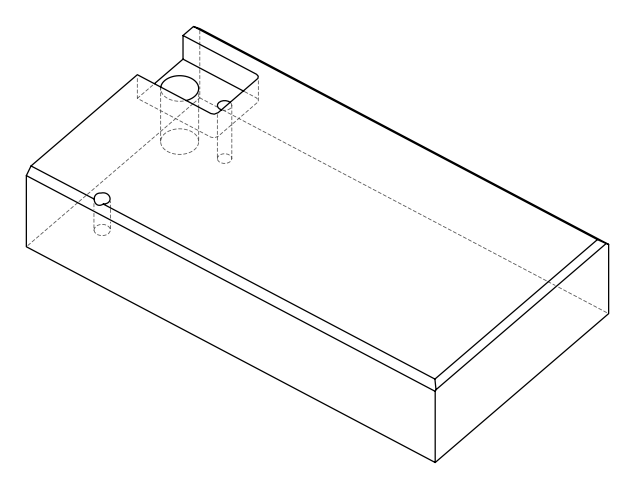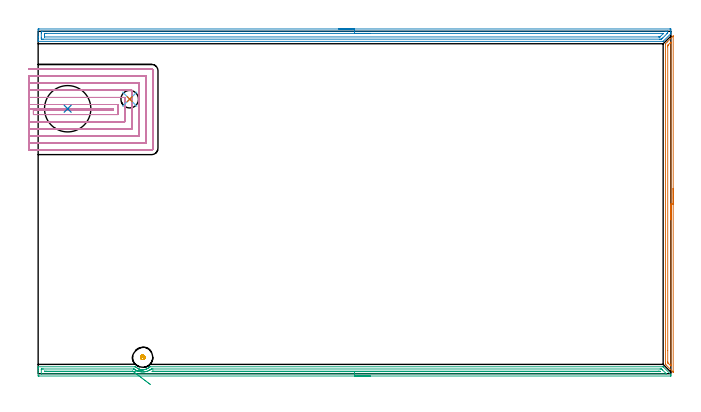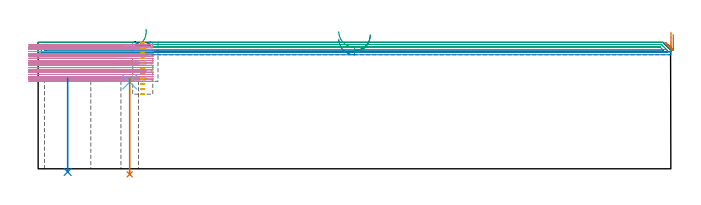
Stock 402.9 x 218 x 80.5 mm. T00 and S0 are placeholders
(PLAN: 8 operations, 5 tool changes, 72.6 min)
(1 AREA_MILL | FG_CHAMFER_SURFACE | UGT0205_001 | 3.54 min | 2613 mm3)
(2 AREA_MILL_1 | FG_CHAMFER_SURFACE_1 | UGT0205_001 | 9.85 min | 12503 mm3)
(3 AREA_MILL_2 | FG_CHAMFER_SURFACE_2 | UGT0205_001 | 9.83 min | 6964 mm3)
(4 MILL_SLOT | SLOT_PARTIAL_RECTANGULAR | NXT0201_008 | Follow Part, ap 1.5, ae 75% | 48.3 min | 108477 mm3)
(5 MILL_BLIND_HOLE_FROM_SOLID_MATERIAL | STEP1POCKET | UGT0201_128 | Spiral | 0.6 min | 4225 mm3)
(6 SPOT_DRILL | STEP1HOLE | NXT0321_9005460120000 | 0.03 min | 4 mm3)
(7 DRILL_THROUGH_HOLE_INTO_CENTER | STEP1HOLE | NXT0301_083 | 0.25 min | 5466 mm3)
(8 INDEXABLE_INSERT_DRILL_THROUGH_HOLE_FROM_SOLID | STEP1HOLE_1 | NXT0302_030 | 0.25 min | 38036 mm3)
(TOOL UGT0205_001 | Chamfer Mill 20 x 3 x 45 deg. | D20 FL50 Z2)
(TOOL NXT0201_008 | ENDMILL 6mm [2P460-0600-NA 1630] | D6 FL26 Z6)
(TOOL UGT0201_128 | Carbide End Mill 10.0 | D10 FL15 Z4)
(TOOL NXT0321_9005460120000 | NC Spot Drill, 142deg, 12mm, Carbide, Uncoated | D12 PA142 FL30 Z2)
(TOOL NXT0301_083 | Carbide Drill 11.2mm [860.1-1120-056A1-MM 2214] | D11.2 PA140 FL72 Z2)
(TOOL NXT0302_030 | Index. Insert Drill 29.5mm [880-D2950L32-03] | D29.5 PA176 FL89 Z2)
(OP 1 AREA_MILL)
G17 G21 G94 G90
T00 M6
G54
G17 G0 G90 X404.4 Y118. S1061 M3
G43 Z90.5 H0
Z85.6
G94 G1 Y117.962 Z84.728 F250.
Y117.848 Z83.864
Y117.659 Z83.012
Y117.397 Z82.18
Y117.063 Z81.374
Y116.66 Z80.6
Y116.192 Z79.864
Y115.66 Z79.172
Y115.071 Z78.529
Y114.428 Z77.94
Y113.736 Z77.409
Y113. Z76.94
Y112.226 Z76.537
Y111.42 Z76.203
Y110.588 Z75.941
Y109.737 Z75.752
Y108.872 Z75.638
Y108. Z75.6
X404.399 Y1.179 Z75.599
Y1.108
X404.397 Y1.063 Z75.597
X404.394 Y1.039 Z75.599
X404.39 Y1.018 Z75.601
X404.32 Y1.077 Z75.674
X404.184 Y1.215 Z75.814
X399.751 Y5.648 Z80.248
X399.578 Y5.824 Z80.419
X399.503 Y5.905 Z80.489
X399.5 Y6.095 Z80.5
Y209.905
X399.503 Y210.095 Z80.489
X399.579 Y210.18 Z80.418
X400.645 Y211.245 Z79.355
X404.254 Y214.855 Z75.744
X404.32 Y214.923 Z75.674
X404.39 Y214.982 Z75.601
X404.394 Y214.961 Z75.599
X404.397 Y214.937 Z75.597
X404.399 Y214.892 Z75.599
Y214.821
X404.4 Y108. Z75.6
X402.986 Z77.014
X402.985 Y6.095 Z77.015
X402.983 Y5.48 Z77.017
X402.979 Y5.201 Z77.021
X402.971 Y4.89 Z77.029
X402.651 Y5.201 Z77.349
X401.515 Y6.334 Z78.485
X401.193 Y6.659 Z78.807
X401.03 Y6.827 Z78.97
X400.949 Y6.913 Z79.051
X400.921 Y6.952 Z79.079
X400.92 Y6.989 Z79.08
X400.915 Y7.607 Z79.085
X400.914 Y14.731 Z79.086
Y208.117
X400.916 Y208.733 Z79.084
X400.92 Y209.011 Z79.08
X400.921 Y209.046 Z79.079
X400.94 Y209.078 Z79.06
X400.997 Y209.141 Z79.003
X401.084 Y209.232 Z78.916
X401.193 Y209.343 Z78.807
X401.515 Y209.666 Z78.485
X402.514 Y210.665 Z77.486
X402.649 Y210.799 Z77.351
X402.763 Y210.91 Z77.237
X402.961 Y211.099 Z77.039
X402.979 Y211.108 Z77.021
X402.981 Y211.079 Z77.019
X402.985 Y210.799 Z77.015
Y210.599
X402.986 Y108. Z77.014
Y107.128 Z77.052
Y106.264 Z77.166
Y105.412 Z77.355
Y104.58 Z77.617
Y103.774 Z77.951
Y103. Z78.354
Y102.264 Z78.823
Y101.572 Z79.354
Y100.929 Z79.943
Y100.34 Z80.586
Y99.809 Z81.279
Y99.34 Z82.014
Y98.937 Z82.788
Y98.603 Z83.594
Y98.341 Z84.426
Y98.152 Z85.278
Y98.038 Z86.143
Y98. Z87.014
G0 Z90.5
M5
M2
(OP 2 AREA_MILL_1)
G17 G21 G94 G90
T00 M6
G54
G17 G0 G90 X191.45 Y219.5 S1061 M3
G43 Z90.5 H0
Z82.6
G94 G1 X191.488 Z81.728 F250.
X191.602 Z80.864
X191.791 Z80.012
X192.053 Z79.18
X192.387 Z78.374
X192.79 Z77.6
X193.258 Z76.864
X193.79 Z76.172
X194.379 Z75.529
X195.022 Z74.94
X195.714 Z74.408
X196.45 Z73.94
X197.224 Z73.537
X198.03 Z73.203
X198.862 Z72.941
X199.714 Z72.752
X200.578 Z72.638
X201.45 Z72.6
X402.292
X402.521 Y219.498 Z72.602
X402.897 Y219.491 Z72.605
X402.9 Y219.388 Z72.709
Y218.19 Z73.906
Y217.553 Z74.547
Y217.067 Z75.033
X402.89 Y216.495 Z75.604
X402.828 Y216.43 Z75.669
X402.738 Y216.337 Z75.76
X402.643 Y216.242 Z75.856
X398.141 Y211.742 Z80.357
X397.994 Y211.603 Z80.489
X397.829 Y211.6 Z80.5
X0.162
X0.01 Y211.606 Z80.493
X0. Y211.912 Z80.188
Y212.273 Z79.826
Y212.91 Z79.185
Y214.109 Z77.988
Y214.67 Z77.424
Y218.789 Z73.308
X0.003 Y219.07 Z73.027
X0.01 Y219.492 Z72.606
X0.176 Y219.496 Z72.602
X0.608 Y219.5 Z72.6
X201.45
Y218.086 Z74.014
X399.72
X400.507 Y218.085 Z74.015
X400.614 Y218.084 Z74.016
X400.862 Y218.079 Z74.021
X400.89 Y217.998 Z74.102
X400.895 Y217.807 Z74.293
X400.89 Y217.31 Z74.79
X400.88 Y216.942 Z75.158
X400.507 Y216.557 Z75.543
X400.443 Y216.493 Z75.607
X397.74 Y213.79 Z78.31
X397.335 Y213.397 Z78.703
X396.936 Y213.021 Z79.079
X396.826 Y213.019 Z79.081
X396.044 Y213.015 Z79.085
X395.938 Y213.014 Z79.086
X3.18
X2.393 Y213.015 Z79.085
X2.286 Y213.016 Z79.084
X2.038 Y213.021 Z79.079
X2.01 Y213.102 Z78.998
X2.004 Y213.294 Z78.806
X2.001 Y213.79 Z78.31
X2. Y214.178 Z77.922
Y216.818 Z75.282
X2.001 Y217.31 Z74.79
X2.003 Y217.695 Z74.405
X2.01 Y218.078 Z74.022
X2.393 Y218.084 Z74.016
X2.5 Y218.085 Z74.015
X201.45 Y218.086 Z74.014
Y216.672 Z75.428
X397.829 Y216.671 Z75.429
X398.074 Y216.669 Z75.431
X398.143 Y216.667 Z75.433
X398.15
X398.134 Y216.645 Z75.455
X398.075 Y216.579 Z75.521
X397.98 Y216.48 Z75.62
X397.931 Y216.43 Z75.67
X396.171 Y214.67 Z77.43
X396.108 Y214.607 Z77.493
X396.044 Y214.545 Z77.555
X395.951 Y214.463 Z77.637
X395.917 Y214.435 Z77.665
X395.881 Y214.434 Z77.666
X395.72 Y214.431 Z77.669
X395.396 Y214.429 Z77.671
X395.151 Y214.428 Z77.672
X4.178 Y214.429 Z77.671
X4.097 Y214.43 Z77.67
X4.033 Y214.433 Z77.667
X4.018 Y214.435 Z77.665
X4.01 Y214.446 Z77.654
X4.007 Y214.494 Z77.606
X4.002 Y214.67 Z77.43
X4. Y214.846 Z77.254
Y215.726 Z76.374
X4.002 Y216.43 Z75.67
X4.004 Y216.602 Z75.498
X4.009 Y216.659 Z75.441
X4.057 Y216.665 Z75.435
X4.178 Y216.667 Z75.433
X4.827 Y216.671 Z75.429
X5.071
X201.45 Y216.672 Z75.428
X202.322 Z75.466
X203.186 Z75.58
X204.038 Z75.769
X204.87 Z76.032
X205.676 Z76.365
X206.45 Z76.768
X207.186 Z77.237
X207.878 Z77.768
X208.521 Z78.357
X209.11 Z79.001
X209.642 Z79.693
X210.11 Z80.428
X210.513 Z81.202
X210.847 Z82.008
X211.109 Z82.84
X211.298 Z83.692
X211.412 Z84.557
X211.45 Z85.428
G0 Z90.5
M5
M2
(OP 3 AREA_MILL_2)
G17 G21 G94 G90
T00 M6
G54
G17 G0 G90 X211.45 Y-1.5 S1061 M3
G43 Z90.5 H0
Z84.6
G94 G1 X211.412 Z83.728 F250.
X211.298 Z82.864
X211.109 Z82.012
X210.847 Z81.18
X210.513 Z80.374
X210.11 Z79.6
X209.642 Z78.864
X209.11 Z78.172
X208.521 Z77.529
X207.878 Z76.94
X207.186 Z76.408
X206.45 Z75.94
X205.676 Z75.537
X204.87 Z75.203
X204.038 Z74.941
X203.186 Z74.752
X202.322 Z74.638
X201.45 Z74.6
X0.608
X0.272 Y-1.498
X0.01 Y-1.493 Z74.604
X0. Y-1.169 Z74.927
Y0.577 Z76.672
Y2.007 Z78.103
Y3.196 Z79.29
Y3.828 Z79.927
Y4.16 Z80.259
X0.002 Y4.281 Z80.373
X0.01 Y4.405 Z80.495
X0.158 Y4.4 Z80.5
X61.332
X62.049 Y4.403 Z80.497
X62.093 Y4.361 Z80.455
X62.29 Y4.173 Z80.27
X62.42 Y4.059 Z80.157
X62.858 Y3.721 Z79.821
X63.337 Y3.397 Z79.496
X63.538 Y3.293 Z79.39
X63.768 Y3.173 Z79.272
X63.864 Y3.129 Z79.228
X63.985 Y3.076 Z79.172
X64.175 Y2.988 Z79.088
X64.208 Y2.973 Z79.073
X64.4 Y2.905 Z79.003
X64.653 Y2.814 Z78.913
X65.102 Y2.688 Z78.786
X65.548 Y2.598 Z78.696
X65.77 Y2.567 Z78.661
X65.996 Y2.531 Z78.631
X66.086 Y2.522 Z78.622
X66.407 Y2.503 Z78.603
X66.413
X66.584 Y2.506 Z78.597
X66.663 Y2.507 Z78.596
X66.749 Y2.506 Z78.599
X66.801 Y2.505 Z78.601
X66.891 Y2.511 Z78.607
X66.901 Y2.512 Z78.608
X66.987 Y2.519 Z78.618
X67.338 Y2.554 Z78.65
X67.555 Y2.588 Z78.681
X67.785 Y2.62 Z78.719
X67.828 Y2.63 Z78.729
X68.002 Y2.671 Z78.767
X68.234 Y2.723 Z78.821
X68.679 Y2.858 Z78.955
X68.799 Y2.905 Z79.002
X68.894 Y2.943 Z79.038
X69.035 Y2.996 Z79.094
X69.13 Y3.034 Z79.131
X69.573 Y3.24 Z79.337
X69.616 Y3.264 Z79.361
X69.86 Y3.397 Z79.496
X70.168 Y3.595 Z79.695
X70.467 Y3.806 Z79.905
X70.68 Y3.981 Z80.078
X70.755 Y4.043 Z80.14
X70.784 Y4.069 Z80.166
X71.035 Y4.29 Z80.389
X71.126 Y4.376 Z80.476
X71.163 Y4.4 Z80.5
X397.833
X397.988 Y4.404 Z80.495
X398.092 Y4.31 Z80.407
X402.783 Y-0.382 Z75.717
X402.89 Y-0.5 Z75.595
X402.9 Y-0.612 Z75.487
Y-1.048 Z75.051
Y-1.41 Z74.69
X402.89 Y-1.494 Z74.605
X402.877 Y-1.5 Z74.6
X201.45
Y-0.086 Z76.014
X2.178 Y-0.085 Z76.015
X2.048 Y-0.084 Z76.017
X2.017 Y-0.081 Z76.019
X2.01 Y-0.078 Z76.022
X2.006 Y-0.07 Z76.03
X2.002 Y-0.044 Z76.056
X2. Y0.089 Z76.189
X2.001 Y2.706 Z78.806
X2.005 Y2.835 Z78.935
X2.01 Y2.937 Z79.037
X2.02 Y2.979 Z79.079
X2.055 Y2.98 Z79.08
X2.393 Y2.984 Z79.084
X2.609 Y2.985 Z79.085
X3.286 Y2.986 Z79.086
X60.629 Y2.985 Z79.085
X60.968 Y2.983 Z79.083
X61.052 Y2.981 Z79.081
X61.091 Y2.979 Z79.079
X62.049 Y2.323 Z78.423
X62.2 Y2.238 Z78.338
X62.393 Y2.134 Z78.234
X63.092 Y1.807 Z77.907
X63.242 Y1.743 Z77.843
X63.967 Y1.486 Z77.586
X63.985 Y1.48 Z77.58
X63.998 Y1.476 Z77.576
X64.093 Y1.45 Z77.55
X64.877 Y1.269 Z77.369
X65.108 Y1.224 Z77.324
X65.77 Y1.132 Z77.232
X66.12 Y1.108 Z77.208
X66.663 Y1.094 Z77.194
X67.017 Y1.104 Z77.204
X67.555 Y1.153 Z77.253
X67.825 Y1.186 Z77.286
X68.448 Y1.292 Z77.392
X68.579 Y1.322 Z77.422
X69.105 Y1.45 Z77.55
X69.31 Y1.511 Z77.611
X69.341 Y1.521 Z77.621
X69.937 Y1.74 Z77.84
X70.233 Y1.861 Z77.961
X70.553 Y2.01 Z78.11
X70.78 Y2.12 Z78.22
X71.126 Y2.302 Z78.402
X71.139 Y2.31 Z78.41
X71.16 Y2.323 Z78.423
X71.668 Y2.665 Z78.765
X72.018 Y2.906 Z79.006
X72.13 Y2.979 Z79.079
X72.238 Y2.981 Z79.081
X72.911 Y2.985 Z79.085
X73.126
X396.044
X396.26 Y2.984 Z79.084
X396.936 Y2.979 Z79.079
X396.974 Y2.965 Z79.065
X397.019 Y2.923 Z79.023
X397.11 Y2.837 Z78.937
X397.285 Y2.664 Z78.764
X397.628 Y2.323 Z78.423
X399.614 Y0.335 Z76.435
X400.005 Y-0.067 Z76.033
X400.017 Y-0.08 Z76.02
X400.004 Y-0.081 Z76.019
X399.95 Y-0.084 Z76.016
X399.838 Y-0.085 Z76.015
X399.614 Y-0.086 Z76.014
X201.45
Y1.328 Z77.428
X72.787 Y1.329 Z77.429
X72.704 Y1.33 Z77.43
X72.638 Y1.332 Z77.432
X72.614 Y1.334 Z77.434
X72.641 Y1.355 Z77.455
X72.774 Y1.45 Z77.55
X72.856 Y1.504 Z77.604
X72.911 Y1.538 Z77.638
X72.963 Y1.564 Z77.664
X73.008 Y1.567 Z77.667
X73.103 Y1.57 Z77.67
X73.295 Y1.571 Z77.671
X73.68
X395.027
X395.151
X395.927 Y1.564 Z77.664
X396.044 Y1.457 Z77.557
X396.051 Y1.45 Z77.55
X396.161 Y1.336 Z77.436
X396.044 Y1.334 Z77.434
X395.275 Y1.329 Z77.429
X201.45 Y1.328 Z77.428
X200.578 Z77.467
X199.714 Z77.58
X198.862 Z77.769
X198.03 Z78.032
X197.224 Z78.365
X196.45 Z78.768
X195.714 Z79.237
X195.022 Z79.768
X194.379 Z80.357
X193.79 Z81.001
X193.258 Z81.693
X192.79 Z82.428
X192.387 Z83.202
X192.053 Z84.008
X191.791 Z84.84
X191.602 Z85.692
X191.488 Z86.557
X191.45 Z87.428
G0 Z90.5
X68.647 Y2.729
Z88.973
G1 X68.754 Y2.747 Z88.107
X68.787 Y2.753 Z87.236
X68.744 Y2.746 Z86.364
X68.627 Y2.725 Z85.5
X68.436 Y2.692 Z84.65
X68.173 Y2.647 Z83.819
X67.84 Y2.589 Z83.015
X67.438 Y2.52 Z82.243
X66.972 Y2.439 Z81.51
X66.445 Y2.348 Z80.821
X65.861 Y2.247 Z80.182
X65.224 Y2.137 Z79.596
X64.539 Y2.018 Z79.069
X63.811 Y1.892 Z78.604
X63.046 Y1.76 Z78.206
X62.25 Y1.623 Z77.877
X61.429 Y1.48 Z77.619
X60.589 Y1.335 Z77.435
X60.578 Y1.333 Z77.433
X60.536 Y1.331 Z77.431
X60.414 Y1.329 Z77.429
X4.303
X4.179
X4.054 Y1.331 Z77.431
X4.021 Y1.334 Z77.434
X4.01 Y1.337 Z77.437
X4.007 Y1.346 Z77.446
X4.003 Y1.392 Z77.492
X4.004 Y1.45 Z77.55
X4.01 Y1.536 Z77.636
X4.021 Y1.565 Z77.665
X4.059 Y1.567 Z77.667
X4.179 Y1.569 Z77.669
X4.947 Y1.571 Z77.671
X5.071
X59.906
X60.098 Y1.569 Z77.669
X60.193 Y1.567 Z77.667
X60.238 Y1.565 Z77.665
X60.364 Y1.499 Z77.599
X60.414 Y1.465 Z77.565
X60.436 Y1.45 Z77.55
X60.487 Y1.412 Z77.512
X60.589 Y1.335 Z77.435
X61.2 Y0.873 Z77.018
X61.837 Y0.391 Z76.669
X62.497 Y-0.107 Z76.39
X63.174 Y-0.619 Z76.185
X63.862 Y-1.139 Z76.055
X64.556 Y-1.664 Z76.001
X65.252 Y-2.19 Z76.022
X65.944 Y-2.713 Z76.119
X66.626 Y-3.228 Z76.292
X67.293 Y-3.733 Z76.538
X67.941 Y-4.223 Z76.857
X68.565 Y-4.694 Z77.245
X69.158 Y-5.143 Z77.7
X69.719 Y-5.566 Z78.217
X70.241 Y-5.961 Z78.794
X70.72 Y-6.323 Z79.426
X71.154 Y-6.651 Z80.108
X71.539 Y-6.943 Z80.835
G0 Z90.5
M5
M2
(OP 4 MILL_SLOT)
G17 G21 G94 G90
T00 M6
G54
G17 G0 G90 X-6. Y168.4 S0 M3
G43 Z90.5 H1
Z79.041
G94 G1 X-3. F250.
X47.8 F500.
Y168.
X-3.
Y165.
X50.8
Y171.4
X-3.
X-6. F250.
Y160.5
X-3.
X55.3 F500.
Y175.9
X-3.
X-6. F250.
Y156.
X-3.
X59.8 F500.
Y180.4
X-3.
X-6. F250.
Y151.5
X-3.
X64.3 F500.
Y184.9
X-3.
X-6. F250.
Y147.
X-3.
X68.8 F500.
Y189.4
X-3.
X-6. F250.
Y142.5
X-3.
X72.3 F500.
G3 X73.3 Y143.5 R1.
G1 Y192.9
G3 X72.3 Y193.9 R1.
G1 X-3.
X-6. F250.
G0 Y168.4 Z77.582
G1 X-3.
X47.8 F500.
Y168.
X-3.
Y165.
X50.8
Y171.4
X-3.
X-6. F250.
Y160.5
X-3.
X55.3 F500.
Y175.9
X-3.
X-6. F250.
Y156.
X-3.
X59.8 F500.
Y180.4
X-3.
X-6. F250.
Y151.5
X-3.
X64.3 F500.
Y184.9
X-3.
X-6. F250.
Y147.
X-3.
X68.8 F500.
Y189.4
X-3.
X-6. F250.
Y142.5
X-3.
X72.3 F500.
G3 X73.3 Y143.5 R1.
G1 Y192.9
G3 X72.3 Y193.9 R1.
G1 X-3.
X-6. F250.
G0 Y168.4 Z76.123
G1 X-3.
X47.8 F500.
Y168.
X-3.
Y165.
X50.8
Y171.4
X-3.
X-6. F250.
Y160.5
X-3.
X55.3 F500.
Y175.9
X-3.
X-6. F250.
Y156.
X-3.
X59.8 F500.
Y180.4
X-3.
X-6. F250.
Y151.5
X-3.
X64.3 F500.
Y184.9
X-3.
X-6. F250.
Y147.
X-3.
X68.8 F500.
Y189.4
X-3.
X-6. F250.
Y142.5
X-3.
X72.3 F500.
G3 X73.3 Y143.5 R1.
G1 Y192.9
G3 X72.3 Y193.9 R1.
G1 X-3.
X-6. F250.
G0 Y168.4 Z74.665
G1 X-3.
X47.8 F500.
Y168.
X-3.
Y165.
X50.8
Y171.4
X-3.
X-6. F250.
Y160.5
X-3.
X55.3 F500.
Y175.9
X-3.
X-6. F250.
Y156.
X-3.
X59.8 F500.
Y180.4
X-3.
X-6. F250.
Y151.5
X-3.
X64.3 F500.
Y184.9
X-3.
X-6. F250.
Y147.
X-3.
X68.8 F500.
Y189.4
X-3.
X-6. F250.
Y142.5
X-3.
X72.3 F500.
G3 X73.3 Y143.5 R1.
G1 Y192.9
G3 X72.3 Y193.9 R1.
G1 X-3.
X-6. F250.
G0 Y168.4 Z73.206
G1 X-3.
X47.8 F500.
Y168.
X-3.
Y165.
X50.8
Y171.4
X-3.
X-6. F250.
Y160.5
X-3.
X55.3 F500.
Y175.9
X-3.
X-6. F250.
Y156.
X-3.
X59.8 F500.
Y180.4
X-3.
X-6. F250.
Y151.5
X-3.
X64.3 F500.
Y184.9
X-3.
X-6. F250.
Y147.
X-3.
X68.8 F500.
Y189.4
X-3.
X-6. F250.
Y142.5
X-3.
X72.3 F500.
G3 X73.3 Y143.5 R1.
G1 Y192.9
G3 X72.3 Y193.9 R1.
G1 X-3.
X-6. F250.
G0 Y168.4 Z71.747
G1 X-3.
X47.8 F500.
Y168.
X-3.
Y165.
X50.8
Y171.4
X-3.
X-6. F250.
Y160.5
X-3.
X55.3 F500.
Y175.9
X-3.
X-6. F250.
Y156.
X-3.
X59.8 F500.
Y180.4
X-3.
X-6. F250.
Y151.5
X-3.
X64.3 F500.
Y184.9
X-3.
X-6. F250.
Y147.
X-3.
X68.8 F500.
Y189.4
X-3.
X-6. F250.
Y142.5
X-3.
X72.3 F500.
G3 X73.3 Y143.5 R1.
G1 Y192.9
G3 X72.3 Y193.9 R1.
G1 X-3.
X-6. F250.
G0 Y168.4 Z70.288
G1 X-3.
X47.8 F500.
Y168.
X-3.
Y165.
X50.8
Y171.4
X-3.
X-6. F250.
Y160.5
X-3.
X55.3 F500.
Y175.9
X-3.
X-6. F250.
Y156.
X-3.
X59.8 F500.
Y180.4
X-3.
X-6. F250.
Y151.5
X-3.
X64.3 F500.
Y184.9
X-3.
X-6. F250.
Y147.
X-3.
X68.8 F500.
Y189.4
X-3.
X-6. F250.
Y142.5
X-3.
X72.3 F500.
G3 X73.3 Y143.5 R1.
G1 Y192.9
G3 X72.3 Y193.9 R1.
G1 X-3.
X-6. F250.
G0 Y168.4 Z68.829
G1 X-3.
X47.8 F500.
Y168.
X-3.
Y165.
X50.8
Y171.4
X-3.
X-6. F250.
Y160.5
X-3.
X55.3 F500.
Y175.9
X-3.
X-6. F250.
Y156.
X-3.
X59.8 F500.
Y180.4
X-3.
X-6. F250.
Y151.5
X-3.
X64.3 F500.
Y184.9
X-3.
X-6. F250.
Y147.
X-3.
X68.8 F500.
Y189.4
X-3.
X-6. F250.
Y142.5
X-3.
X72.3 F500.
G3 X73.3 Y143.5 R1.
G1 Y192.9
G3 X72.3 Y193.9 R1.
G1 X-3.
X-6. F250.
G0 Y168.4 Z67.371
G1 X-3.
X47.8 F500.
Y168.
X-3.
Y165.
X50.8
Y171.4
X-3.
X-6. F250.
Y160.5
X-3.
X55.3 F500.
Y175.9
X-3.
X-6. F250.
Y156.
X-3.
X59.8 F500.
Y180.4
X-3.
X-6. F250.
Y151.5
X-3.
X64.3 F500.
Y184.9
X-3.
X-6. F250.
Y147.
X-3.
X68.8 F500.
Y189.4
X-3.
X-6. F250.
Y142.5
X-3.
X72.3 F500.
G3 X73.3 Y143.5 R1.
G1 Y192.9
G3 X72.3 Y193.9 R1.
G1 X-3.
X-6. F250.
G0 Y168.4 Z65.912
G1 X-3.
X47.8 F500.
Y168.
X-3.
Y165.
X50.8
Y171.4
X-3.
X-6. F250.
Y160.5
X-3.
X55.3 F500.
Y175.9
X-3.
X-6. F250.
Y156.
X-3.
X59.8 F500.
Y180.4
X-3.
X-6. F250.
Y151.5
X-3.
X64.3 F500.
Y184.9
X-3.
X-6. F250.
Y147.
X-3.
X68.8 F500.
Y189.4
X-3.
X-6. F250.
Y142.5
X-3.
X72.3 F500.
G3 X73.3 Y143.5 R1.
G1 Y192.9
G3 X72.3 Y193.9 R1.
G1 X-3.
X-6. F250.
G0 Y168.4 Z64.453
G1 X-3.
X47.8 F500.
Y168.
X-3.
Y165.
X50.8
Y171.4
X-3.
X-6. F250.
Y160.5
X-3.
X55.3 F500.
Y175.9
X-3.
X-6. F250.
Y156.
X-3.
X59.8 F500.
Y180.4
X-3.
X-6. F250.
Y151.5
X-3.
X64.3 F500.
Y184.9
X-3.
X-6. F250.
Y147.
X-3.
X68.8 F500.
Y189.4
X-3.
X-6. F250.
Y142.5
X-3.
X72.3 F500.
G3 X73.3 Y143.5 R1.
G1 Y192.9
G3 X72.3 Y193.9 R1.
G1 X-3.
X-6. F250.
G0 Y168.4 Z62.994
G1 X-3.
X47.8 F500.
Y168.
X-3.
Y165.
X50.8
Y171.4
X-3.
X-6. F250.
Y160.5
X-3.
X55.3 F500.
Y175.9
X-3.
X-6. F250.
Y156.
X-3.
X59.8 F500.
Y180.4
X-3.
X-6. F250.
Y151.5
X-3.
X64.3 F500.
Y184.9
X-3.
X-6. F250.
Y147.
X-3.
X68.8 F500.
Y189.4
X-3.
X-6. F250.
Y142.5
X-3.
X72.3 F500.
G3 X73.3 Y143.5 R1.
G1 Y192.9
G3 X72.3 Y193.9 R1.
G1 X-3.
X-6. F250.
G0 Y168.4 Z61.535
G1 X-3.
X47.8 F500.
Y168.
X-3.
Y165.
X50.8
Y171.4
X-3.
X-6. F250.
Y160.5
X-3.
X55.3 F500.
Y175.9
X-3.
X-6. F250.
Y156.
X-3.
X59.8 F500.
Y180.4
X-3.
X-6. F250.
Y151.5
X-3.
X64.3 F500.
Y184.9
X-3.
X-6. F250.
Y147.
X-3.
X68.8 F500.
Y189.4
X-3.
X-6. F250.
Y142.5
X-3.
X72.3 F500.
G3 X73.3 Y143.5 R1.
G1 Y192.9
G3 X72.3 Y193.9 R1.
G1 X-3.
X-6. F250.
G0 Y168.4 Z60.076
G1 X-3.
X47.8 F500.
Y168.
X-3.
Y165.
X50.8
Y171.4
X-3.
X-6. F250.
Y160.5
X-3.
X55.3 F500.
Y175.9
X-3.
X-6. F250.
Y156.
X-3.
X59.8 F500.
Y180.4
X-3.
X-6. F250.
Y151.5
X-3.
X64.3 F500.
Y184.9
X-3.
X-6. F250.
Y147.
X-3.
X68.8 F500.
Y189.4
X-3.
X-6. F250.
Y142.5
X-3.
X72.3 F500.
G3 X73.3 Y143.5 R1.
G1 Y192.9
G3 X72.3 Y193.9 R1.
G1 X-3.
X-6. F250.
G0 Y168.4 Z58.618
G1 X-3.
X47.8 F500.
Y168.
X-3.
Y165.
X50.8
Y171.4
X-3.
X-6. F250.
Y160.5
X-3.
X55.3 F500.
Y175.9
X-3.
X-6. F250.
Y156.
X-3.
X59.8 F500.
Y180.4
X-3.
X-6. F250.
Y151.5
X-3.
X64.3 F500.
Y184.9
X-3.
X-6. F250.
Y147.
X-3.
X68.8 F500.
Y189.4
X-3.
X-6. F250.
Y142.5
X-3.
X72.3 F500.
G3 X73.3 Y143.5 R1.
G1 Y192.9
G3 X72.3 Y193.9 R1.
G1 X-3.
X-6. F250.
G0 Y168.4 Z57.159
G1 X-3.
X47.8 F500.
Y168.
X-3.
Y165.
X50.8
Y171.4
X-3.
X-6. F250.
Y160.5
X-3.
X55.3 F500.
Y175.9
X-3.
X-6. F250.
Y156.
X-3.
X59.8 F500.
Y180.4
X-3.
X-6. F250.
Y151.5
X-3.
X64.3 F500.
Y184.9
X-3.
X-6. F250.
Y147.
X-3.
X68.8 F500.
Y189.4
X-3.
X-6. F250.
Y142.5
X-3.
X72.3 F500.
G3 X73.3 Y143.5 R1.
G1 Y192.9
G3 X72.3 Y193.9 R1.
G1 X-3.
X-6. F250.
G0 Y168.4 Z55.7
G1 X-3.
X47.8 F500.
Y168.
X-3.
Y165.
X50.8
Y171.4
X-3.
X-6. F250.
Y160.5
X-3.
X55.3 F500.
Y175.9
X-3.
X-6. F250.
Y156.
X-3.
X59.8 F500.
Y180.4
X-3.
X-6. F250.
Y151.5
X-3.
X64.3 F500.
Y184.9
X-3.
X-6. F250.
Y147.
X-3.
X68.8 F500.
Y189.4
X-3.
X-6. F250.
Y142.5
X-3.
X72.3 F500.
G3 X73.3 Y143.5 R1.
G1 Y192.9
G3 X72.3 Y193.9 R1.
G1 X-3.
X-6. F250.
G0 Z90.5
M5
M2
(OP 5 MILL_BLIND_HOLE_FROM_SOLID_MATERIAL)
G17 G21 G94 G90
T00 M6
G54
G17 G0 G90 X66.6 Y10.4 S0 M3
G43 Z90.5 H0
Z80.227
G94 G3 X67.234 Y11.166 R0.645 F250.
X66.338 Y11.775 R0.766
X65.225 Y10.138 R1.4
X66.338 Y11.775 R-1.4
X65.781 Y10.956 R0.7
X66.6 Y10.4 R0.7
G0 Z76.955
G3 X67.234 Y11.166 R0.645
X66.338 Y11.775 R0.766
X65.225 Y10.138 R1.4
X66.338 Y11.775 R-1.4
X65.781 Y10.956 R0.7
X66.6 Y10.4 R0.7
G0 Z73.682
G3 X67.234 Y11.166 R0.645
X66.338 Y11.775 R0.766
X65.225 Y10.138 R1.4
X66.338 Y11.775 R-1.4
X65.781 Y10.956 R0.7
X66.6 Y10.4 R0.7
G0 Z70.409
G3 X67.234 Y11.166 R0.645
X66.338 Y11.775 R0.766
X65.225 Y10.138 R1.4
X66.338 Y11.775 R-1.4
X65.781 Y10.956 R0.7
X66.6 Y10.4 R0.7
G0 Z67.136
G3 X67.234 Y11.166 R0.645
X66.338 Y11.775 R0.766
X65.225 Y10.138 R1.4
X66.338 Y11.775 R-1.4
X65.781 Y10.956 R0.7
X66.6 Y10.4 R0.7
G0 Z63.864
G3 X67.234 Y11.166 R0.645
X66.338 Y11.775 R0.766
X65.225 Y10.138 R1.4
X66.338 Y11.775 R-1.4
X65.781 Y10.956 R0.7
X66.6 Y10.4 R0.7
G0 Z60.591
G3 X67.234 Y11.166 R0.645
X66.338 Y11.775 R0.766
X65.225 Y10.138 R1.4
X66.338 Y11.775 R-1.4
X65.781 Y10.956 R0.7
X66.6 Y10.4 R0.7
G0 Z57.318
G3 X67.234 Y11.166 R0.645
X66.338 Y11.775 R0.766
X65.225 Y10.138 R1.4
X66.338 Y11.775 R-1.4
X65.781 Y10.956 R0.7
X66.6 Y10.4 R0.7
G0 Z54.045
G3 X67.234 Y11.166 R0.645
X66.338 Y11.775 R0.766
X65.225 Y10.138 R1.4
X66.338 Y11.775 R-1.4
X65.781 Y10.956 R0.7
X66.6 Y10.4 R0.7
G0 Z50.773
G3 X67.234 Y11.166 R0.645
X66.338 Y11.775 R0.766
X65.225 Y10.138 R1.4
X66.338 Y11.775 R-1.4
X65.781 Y10.956 R0.7
X66.6 Y10.4 R0.7
G0 Z47.5
G3 X67.234 Y11.166 R0.645
X66.338 Y11.775 R0.766
X65.225 Y10.138 R1.4
X66.338 Y11.775 R-1.4
X65.781 Y10.956 R0.7
X66.6 Y10.4 R0.7
G0 Z90.5
M5
M2
(OP 6 SPOT_DRILL)
G17 G21 G94 G90
T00 M6
G54
G17 G0 G90 X58.3 Y174.8 S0 M3
G43 Z90.5 H0
G94 G81 G98 Z55.214 F250. R58.7
G80
M5
M2
(OP 7 DRILL_THROUGH_HOLE_INTO_CENTER)
G17 G21 G94 G90
T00 M6
G54
G17 G0 G90 X58.3 Y174.8 S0 M3
G43 Z90.5 H1
G94 G73 G98 Z-3.538 F250. Q9.873 R57.7
G80
M5
M2
(OP 8 INDEXABLE_INSERT_DRILL_THROUGH_HOLE_FROM_SOLID)
G17 G21 G94 G90
T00 M6
G54
G17 G0 G90 X18.8 Y168.7 S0 M3
G43 Z90.5 H1
G94 G81 G98 Z-2.015 F250. R57.7
G80
M5
M2
